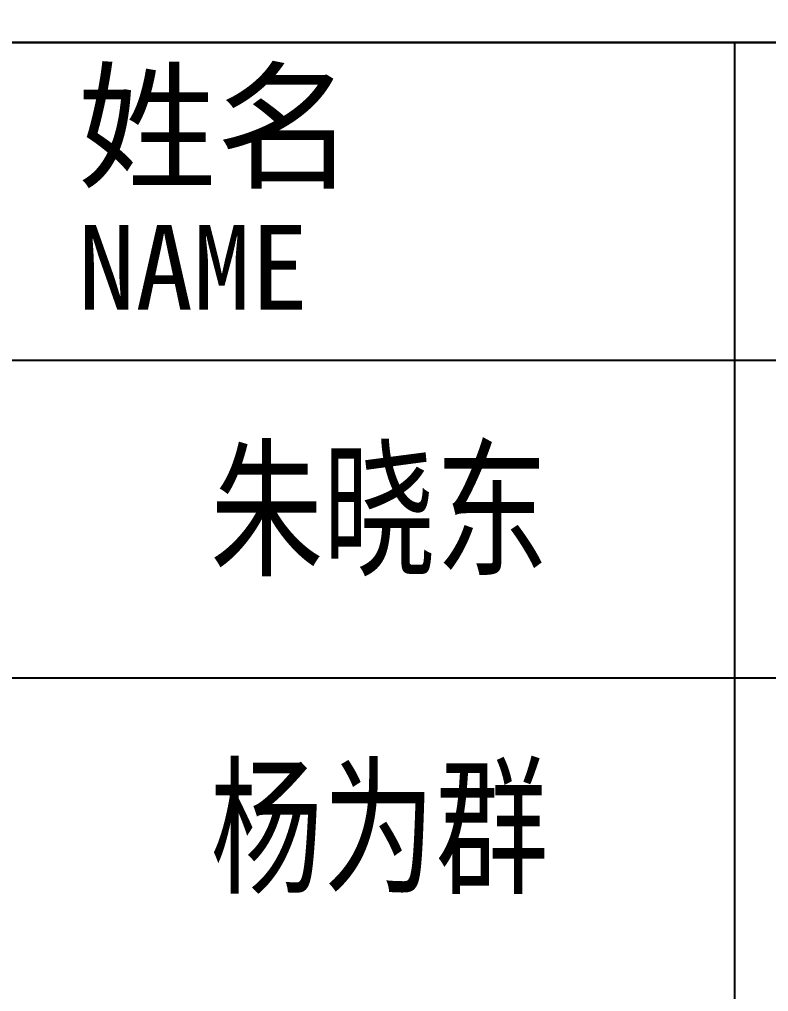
# Model space of a CAD drawing. Extents: x 116425 to 211028, y 11881 to 56060.
# Drawn here: x 166633 to 167517, y 22801 to 23948 of the extents above; entities that cross this region are included whole.
import ezdxf
from ezdxf.enums import TextEntityAlignment as Align
from ezdxf.xclip import XClip

# ---------------------------------------------------------------- set-up
doc = ezdxf.new("R2010")
doc.units = 0
doc.header["$LTSCALE"] = 1000
doc.header["$MEASUREMENT"] = 0
doc.header["$XCLIPFRAME"] = 0
for name, color, linetype in [('00-图签签名_10', 10, 'Continuous'), ('13#楼幕墙$0$A-TECH_结构', 21, 'Continuous'), ('X-104 13#平面$0$A-TECH_结构', 21, 'Continuous')]:
    doc.layers.add(name, color=color, linetype=linetype)
doc.styles.add('华文细黑', font='STXIHEI_0.TTF', dxfattribs={"width": 0.75, "height": 10})
doc.styles.add('图签信息$0$华文细黑', font='STXIHEI_0.TTF', dxfattribs={"height": 10})

# ---------------------------------------------------------------- blocks, each defined once
blk = doc.blocks.new('13#楼幕墙')
at = {"layer": '13#楼幕墙$0$A-TECH_结构'}
blk.add_lwpolyline([(4402.3, 77600), (-600, 77600), (-600, 60000), (21800, 60000), (21800, 61600), (58100, 61600), (58100, 81220), (53261.3, 85280.2), (38100, 76526.8), (38100, 72300), (12409.7, 72300), (4402.3, 77600)], dxfattribs=at)
blk = doc.blocks.new('X-104 13#平面')
at = {"layer": 'X-104 13#平面$0$A-TECH_结构'}
blk.add_blockref('13#楼幕墙', (0, 0), dxfattribs=at)
blk = doc.blocks.new('图签信息')
at = {"const_width": 0.05}
for points in [[(-62.5, 103.262), (-2.5, 103.262), (-2.5, 163.262), (-62.5, 163.262), (-62.5, 103.262)], [(-20, 163.262), (-20, 103.262)], [(-62.5, 155.762), (-2.5, 155.762)], [(-62.5, 148.262), (-2.5, 148.262)]]:
    blk.add_lwpolyline(points, dxfattribs=at)
at = {"style": '图签信息$0$华文细黑'}
for s, height, p in [('姓名', 2.4, (-35.504, 162.474)), ('NAME', 2, (-35.5, 158.956))]:
    blk.add_text(s, height=height, dxfattribs=at).set_placement(p, align=Align.TOP_LEFT)
blk = doc.blocks.new('图签-A1')
at = {"color": 2}
blk.add_blockref('图签信息', (0, 0), dxfattribs=at)

msp = doc.modelspace()

# ---------------------------------------------------------------- block references
at = {"xscale": 50, "yscale": 50, "zscale": 50}
msp.add_blockref('图签-A1', (168476.7, 15758.1), dxfattribs=at)
ref = msp.add_blockref('X-104 13#平面', (144576.5, -38678.8))
XClip(ref).set_block_clipping_path([(47300.0000000066, 70599.9999999998), (54100.0000000072, 81199.9999999998)])

# ---------------------------------------------------------------- texts
at = {"layer": '00-图签签名_10', "char_height": 130, "attachment_point": 5, "style": '华文细黑'}
for s, insert, width in [('朱晓东', (167057.4, 23363.3), 7373.555), ('杨为群', (167057.4, 22988.3), 1604.887)]:
    msp.add_mtext(s, dxfattribs=dict(at, insert=insert, width=width))

doc.saveas('drawing.dxf')
